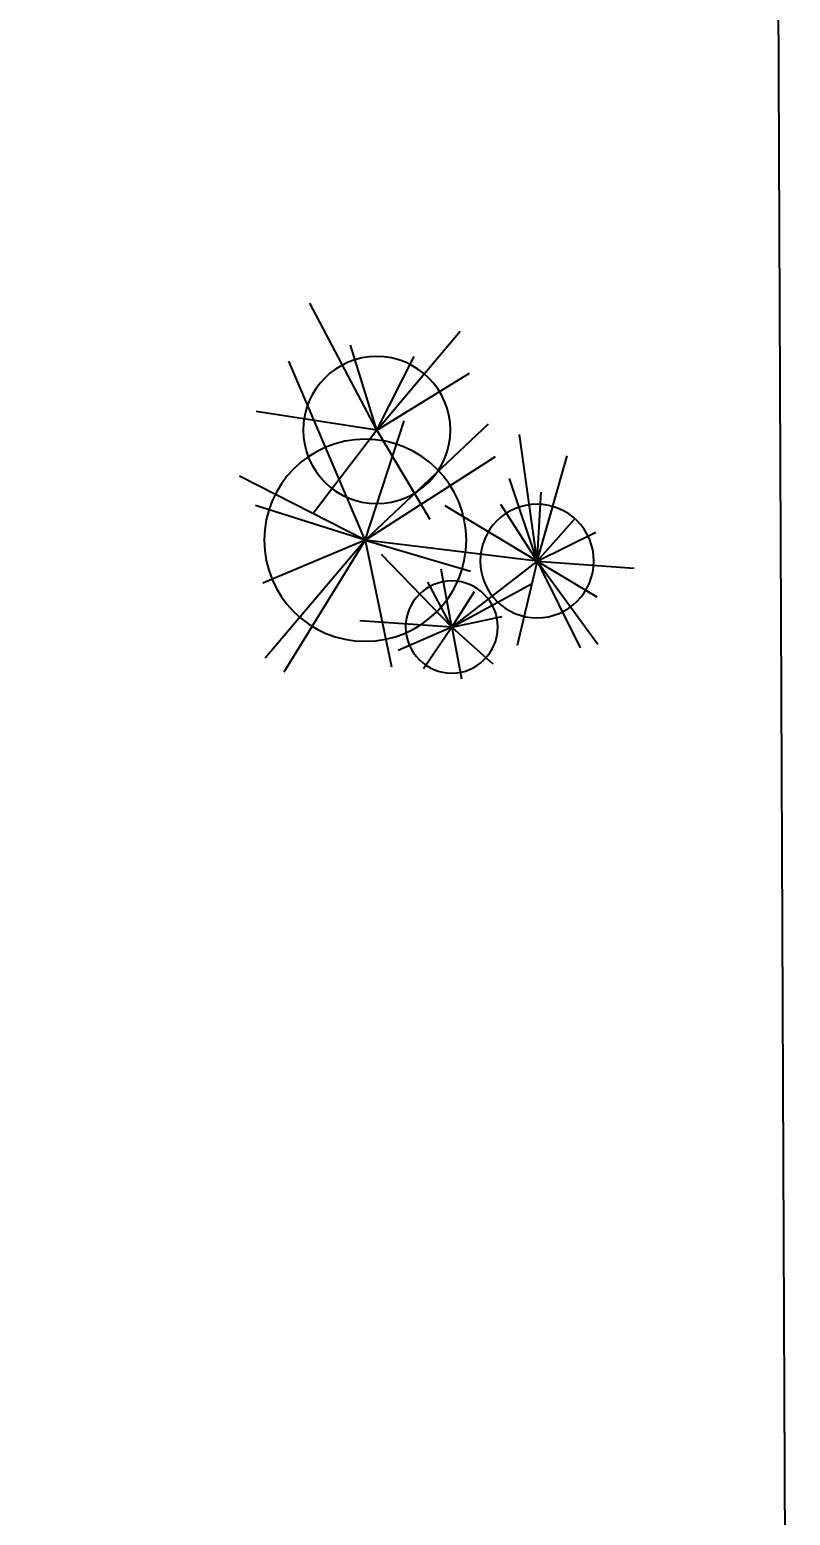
# Model space of a CAD drawing. Header units: millimetres. Extents: x 1590 to 1932, y -48 to 167.
# Drawn here: x 1719.125 to 1721.093, y -17.432 to -13.588 of the extents above; entities that cross this region are included whole.
import ezdxf

# ---------------------------------------------------------------- set-up
doc = ezdxf.new("R2010")
doc.units = ezdxf.units.MM
doc.header["$LTSCALE"] = 0.1
doc.header["$MEASUREMENT"] = 0
doc.header["$PDMODE"] = 35
doc.header["$PDSIZE"] = 0.75
doc.layers.get('0').update_dxf_attribs({"linetype": 'CONTINUOUS'})
doc.layers.get('DEFPOINTS').update_dxf_attribs({"linetype": 'CONTINUOUS'})
for name, color, linetype in [('CALLES', 3, 'CONTINUOUS'), ('PAREDES', 3, 'CONTINUOUS'), ('TERRENO', 4, 'CONTINUOUS')]:
    doc.layers.add(name, color=color, linetype=linetype)
doc.styles.add('ROMAND', font='romand.shx')
doc.dimstyles.new('URBA', dxfattribs={"dimtxt": 20, "dimasz": 0.5, "dimexe": 1.25, "dimexo": 0.63, "dimgap": 0.63, "dimtad": 0, "dimtih": 1, "dimtoh": 1, "dimzin": 1, "dimdsep": 46, "dimtxsty": 'ROMAND', "dimcen": 2.5, "dimclrd": 1, "dimclre": 1, "dimclrt": 3, "dimadec": 0, "dimazin": 0, "dimtfac": 1, "dimtmove": 0, "dimatfit": 3, "dimfxl": 1, "dimtvp": 1, "dimtolj": 1, "dimtzin": 1, "dimarcsym": 0})

# ---------------------------------------------------------------- blocks, each defined once
blk = doc.blocks.new('ARB-2')
at = {"color": 3}
for p, q in [((-0.071, 0.3995), (-0.0896, 0.6508)), ((-0.071, 0.3995), (-0.2861, 0.5566)), ((-0.071, 0.3995), (-0.1638, 0.5543)), ((-0.071, 0.3995), (0.0038, 0.552)), ((-0.071, 0.3995), (-0.2953, 0.5111)), ((-0.071, 0.3995), (0.0371, 0.4967)), ((-0.071, 0.3995), (0.2014, 0.4776)), ((-0.071, 0.3995), (0.0703, 0.44)), ((-0.071, 0.3995), (-0.2899, 0.3478)), ((-0.071, 0.3995), (-0.2418, 0.1788)), ((-0.2418, 0.1788), (-0.1296, 0.3872)), ((-0.071, 0.3995), (0.1075, 0.4101)), ((-0.071, 0.3995), (-0.0172, -0.0448)), ((-0.071, 0.3995), (-0.0172, -0.0448)), ((-0.0512, 0.3984), (-0.071, 0.3995)), ((-0.071, 0.3995), (0.0715, 0.162)), ((-0.071, 0.3995), (0.256, 0.3545)), ((-0.071, 0.3995), (0.0753, 0.3055)), ((-0.071, 0.3995), (0.1425, 0.328)), ((-0.2418, 0.1788), (-0.2143, 0.3095)), ((-0.2418, 0.1788), (-0.3372, 0.2849)), ((-0.0172, -0.0448), (0.1997, 0.2918)), ((-0.0172, -0.0448), (0.2844, 0.2738)), ((-0.2418, 0.1788), (-0.1503, 0.2378)), ((-0.2418, 0.1788), (-0.3759, 0.2045)), ((-0.0172, -0.0448), (-0.0974, 0.2275)), ((0.2679, -0.015), (0.4155, 0.2249)), ((0.2679, -0.015), (0.5241, 0.2009)), ((-0.2418, 0.1788), (-0.3499, 0.1059)), ((-0.2418, 0.1788), (-0.3026, 0.04)), ((-0.2418, 0.1788), (-0.2256, -0.0591)), ((-0.2418, 0.1788), (-0.0544, -0.0032)), ((-0.2418, 0.1788), (-0.092, 0.1519)), ((-0.2418, 0.1788), (-0.1256, 0.1174)), ((-0.2418, 0.1788), (-0.2418, 0.1788)), ((0.2679, -0.015), (0.0376, 0.1226)), ((0.2679, -0.015), (0.4135, 0.1077)), ((0.2679, -0.015), (0.4583, 0.0816)), ((-0.0172, -0.0448), (0.2917, 0.0561)), ((-0.0172, -0.0448), (-0.3449, 0.023)), ((0.2679, -0.015), (0.052, -0.1794)), ((0.2679, -0.015), (0.5961, -0.1886)), ((0.2679, -0.015), (0.316, -0.3272)), ((0.2679, -0.015), (0.4878, -0.0828)), ((-0.0172, -0.0448), (-0.3588, -0.2558)), ((-0.0172, -0.0448), (-0.322, -0.304)), ((-0.0172, -0.0448), (-0.1281, -0.31)), ((-0.0172, -0.0448), (0.1487, -0.3704)), ((-0.0172, -0.0448), (0.4461, -0.2425)), ((-0.0172, -0.0448), (0.0726, -0.3287))]:
    blk.add_line(p, q, dxfattribs=at)
for centre, radius in [((-0.071, 0.3995), 0.147), ((-0.2418, 0.1788), 0.1192), ((-0.0172, -0.0448), 0.2615), ((0.2679, -0.015), 0.1904)]:
    blk.add_circle(centre, radius, dxfattribs=at)
blk = doc.blocks.new('UTP1$0$DIMBLOCK')
at = {"color": 4}
blk.add_line((-5.25, -5.25), (5.25, 5.25), dxfattribs=at)
at = {"color": 1}
blk.add_line((-7.5, 0), (10.5, 0), dxfattribs=at)
blk = doc.blocks.new('*D113')
at = {"layer": 'CALLES', "color": 1, "linetype": 'Continuous', "lineweight": -2, "transparency": 16777216}
for p, q in [((1717.6644, -21.7592), (1717.2389, -23.4764)), ((1717.6844, -21.7592), (1717.6644, -21.7592))]:
    blk.add_line(p, q, dxfattribs=at)
at = {"layer": 'DEFPOINTS', "color": 0, "linetype": 'Continuous', "transparency": 16777216}
for p in [(1720.8424, -8.9363), (1717.2341, -23.4958)]:
    blk.add_point(p, dxfattribs=at)
at = {"layer": 'CALLES', "color": 1, "linetype": 'Continuous', "lineweight": -2, "transparency": 16777216, "xscale": 0.02, "yscale": 0.02, "zscale": 0.02, "rotation": 256.0807419127751}
blk.add_blockref('UTP1$0$DIMBLOCK', (1717.2341, -23.4958), dxfattribs=at)
at = {"layer": 'CALLES', "color": 3, "linetype": 'Continuous', "transparency": 16777216, "insert": (1718.9425, -21.7592), "char_height": 0.5, "attachment_point": 5, "style": 'ROMAND'}
blk.add_mtext('\\A1;R15.00', dxfattribs=at)

msp = doc.modelspace()

# ---------------------------------------------------------------- linework, layer by layer
at = {"layer": 'TERRENO', "color": 5, "linetype": 'Continuous'}
msp.add_line((1720.9055, 24.0654), (1721.0927, -20.9342), dxfattribs=at)

# ---------------------------------------------------------------- block references
at = {"layer": 'PAREDES', "xscale": -1, "rotation": 270}
msp.add_blockref('ARB-2', (1720.038, -14.8915), dxfattribs=at)

# ---------------------------------------------------------------- dimensions: what is measured, and where the dimension line sits
at = {"layer": 'CALLES', "color": 7, "linetype": 'Continuous'}
dim = msp.add_radius_dim(center=(1720.8424, -8.9363), mpoint=(1717.2341, -23.4958), dimstyle='URBA', override={"dimtxt": 0.5, "dimasz": 0.02, "dimexe": 0.18, "dimexo": 0.0625, "dimgap": 0.02, "dimzin": 0, "dimblk1": 'UTP1$0$DIMBLOCK', "dimblk2": 'UTP1$0$DIMBLOCK', "dimsah": 1, "dimcen": 0.09, "dimtdec": 4, "dimtofl": 0, "dimtvp": 0, "dimtzin": 0}, dxfattribs=at)
dim.commit()
dim.dimension.update_dxf_attribs({"geometry": '*D113', "text_midpoint": (1718.9425, -21.7592), "dimtype": 164})

doc.saveas('drawing.dxf')
